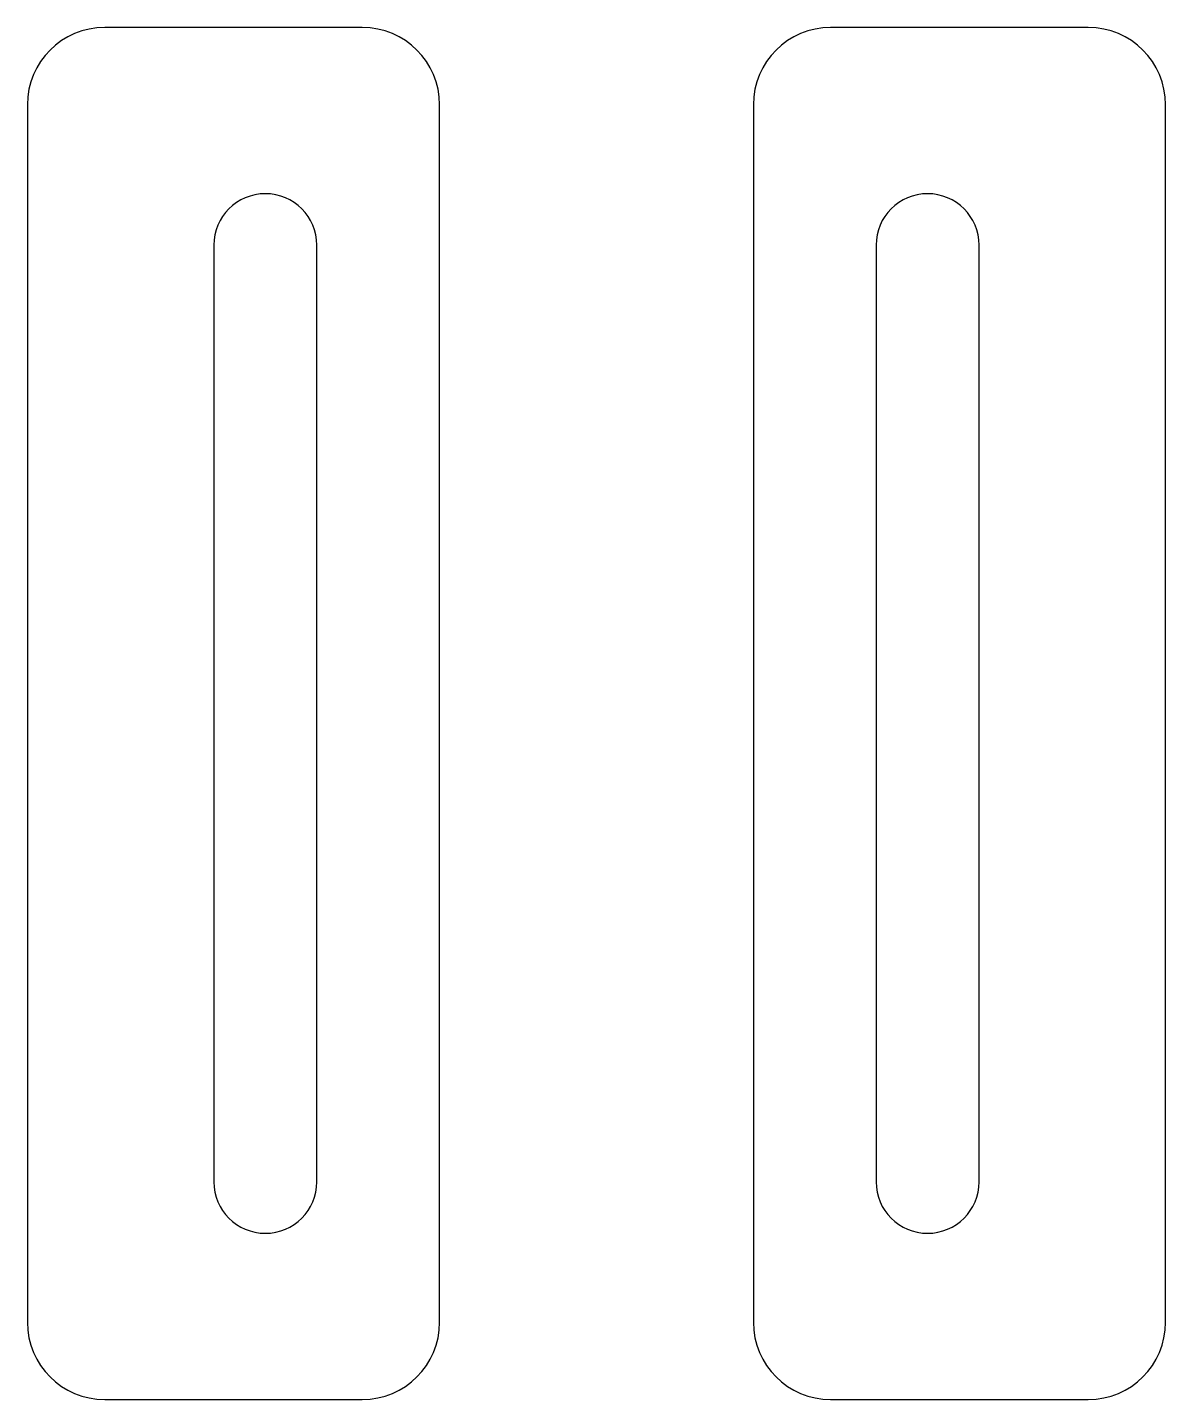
# Model space of a CAD drawing. Header units: millimetres. Extents: x -28.2 to -3.9, y -4.9 to 24.4.
import ezdxf

# ---------------------------------------------------------------- set-up
doc = ezdxf.new("R2010")
doc.units = ezdxf.units.MM

msp = doc.modelspace()

# ---------------------------------------------------------------- linework, layer by layer
at = {"color": 7, "linetype": 'Continuous', "lineweight": 25}
for p, q in [((-21.018, 24.434), (-26.518, 24.434)), ((-5.518, 24.434), (-11.018, 24.434)), ((-28.168, 22.784), (-28.168, -3.216)), ((-19.368, -3.216), (-19.368, 22.784)), ((-12.668, 22.784), (-12.668, -3.216)), ((-3.868, -3.216), (-3.868, 22.784)), ((-24.188, 19.784), (-24.188, -0.216)), ((-21.988, -0.216), (-21.988, 19.784)), ((-10.048, 19.784), (-10.048, -0.216)), ((-7.848, -0.216), (-7.848, 19.784)), ((-26.518, -4.866), (-21.018, -4.866)), ((-11.018, -4.866), (-5.518, -4.866))]:
    msp.add_line(p, q, dxfattribs=at)
for centre, radius, start, end in [((-26.518, 22.784), 1.65, 90, 180), ((-21.018, 22.784), 1.65, 0, 90), ((-11.018, 22.784), 1.65, 90, 180), ((-5.518, 22.784), 1.65, 0, 90), ((-23.088, 19.784), 1.1, 0, 180), ((-8.948, 19.784), 1.1, 360, 180), ((-23.088, -0.216), 1.1, 180, 0), ((-8.948, -0.216), 1.1, 180, 0), ((-26.518, -3.216), 1.65, 180, 270), ((-21.018, -3.216), 1.65, 270, 0), ((-11.018, -3.216), 1.65, 180, 270), ((-5.518, -3.216), 1.65, 270, 0)]:
    msp.add_arc(centre, radius, start, end, dxfattribs=at)

doc.saveas('drawing.dxf')
